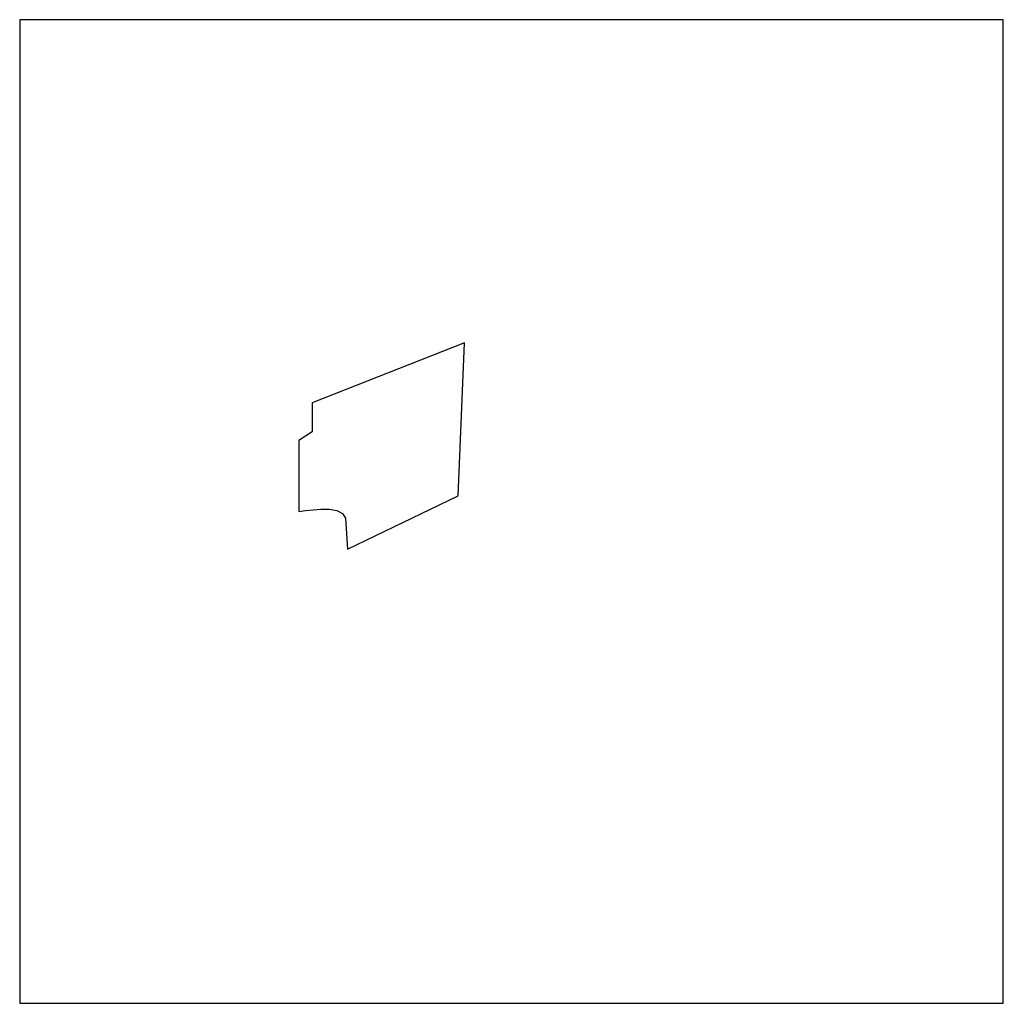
# Model space of a CAD drawing. Extents: x 1 to 118, y 1 to 118.
import ezdxf

# ---------------------------------------------------------------- set-up
doc = ezdxf.new("R2010")
doc.units = 0

msp = doc.modelspace()

# ---------------------------------------------------------------- linework, layer by layer
at = {"layer": 'Layer 1'}
for p, q in [((118.268601, 118.268251), (0.793749, 118.268251)), ((0.793749, 118.268251), (0.793749, 0.793399)), ((118.268601, 0.793399), (118.268601, 118.268251)), ((53.937854, 79.693636), (35.718705, 72.495392)), ((53.181183, 61.382906), (53.937854, 79.693636)), ((35.718705, 72.495392), (35.718705, 69.055813)), ((35.718705, 69.055813), (34.131207, 67.997481)), ((34.131207, 67.997481), (34.131207, 59.530825)), ((39.952033, 55.032914), (53.181183, 61.382906)), ((34.131207, 59.530825), (34.946375, 59.664079)), ((34.946375, 59.664079), (36.76801, 59.820024)), ((36.76801, 59.820024), (37.763812, 59.792215)), ((37.763812, 59.792215), (38.660304, 59.632932)), ((38.660304, 59.632932), (39.340508, 59.296457)), ((39.340508, 59.296457), (39.68745, 58.737076)), ((39.68745, 58.737076), (39.952033, 55.032914)), ((39.952033, 55.032914), (39.952033, 55.032914)), ((0.793749, 0.793399), (118.268601, 0.793399))]:
    msp.add_line(p, q, dxfattribs=at)

doc.saveas('drawing.dxf')
